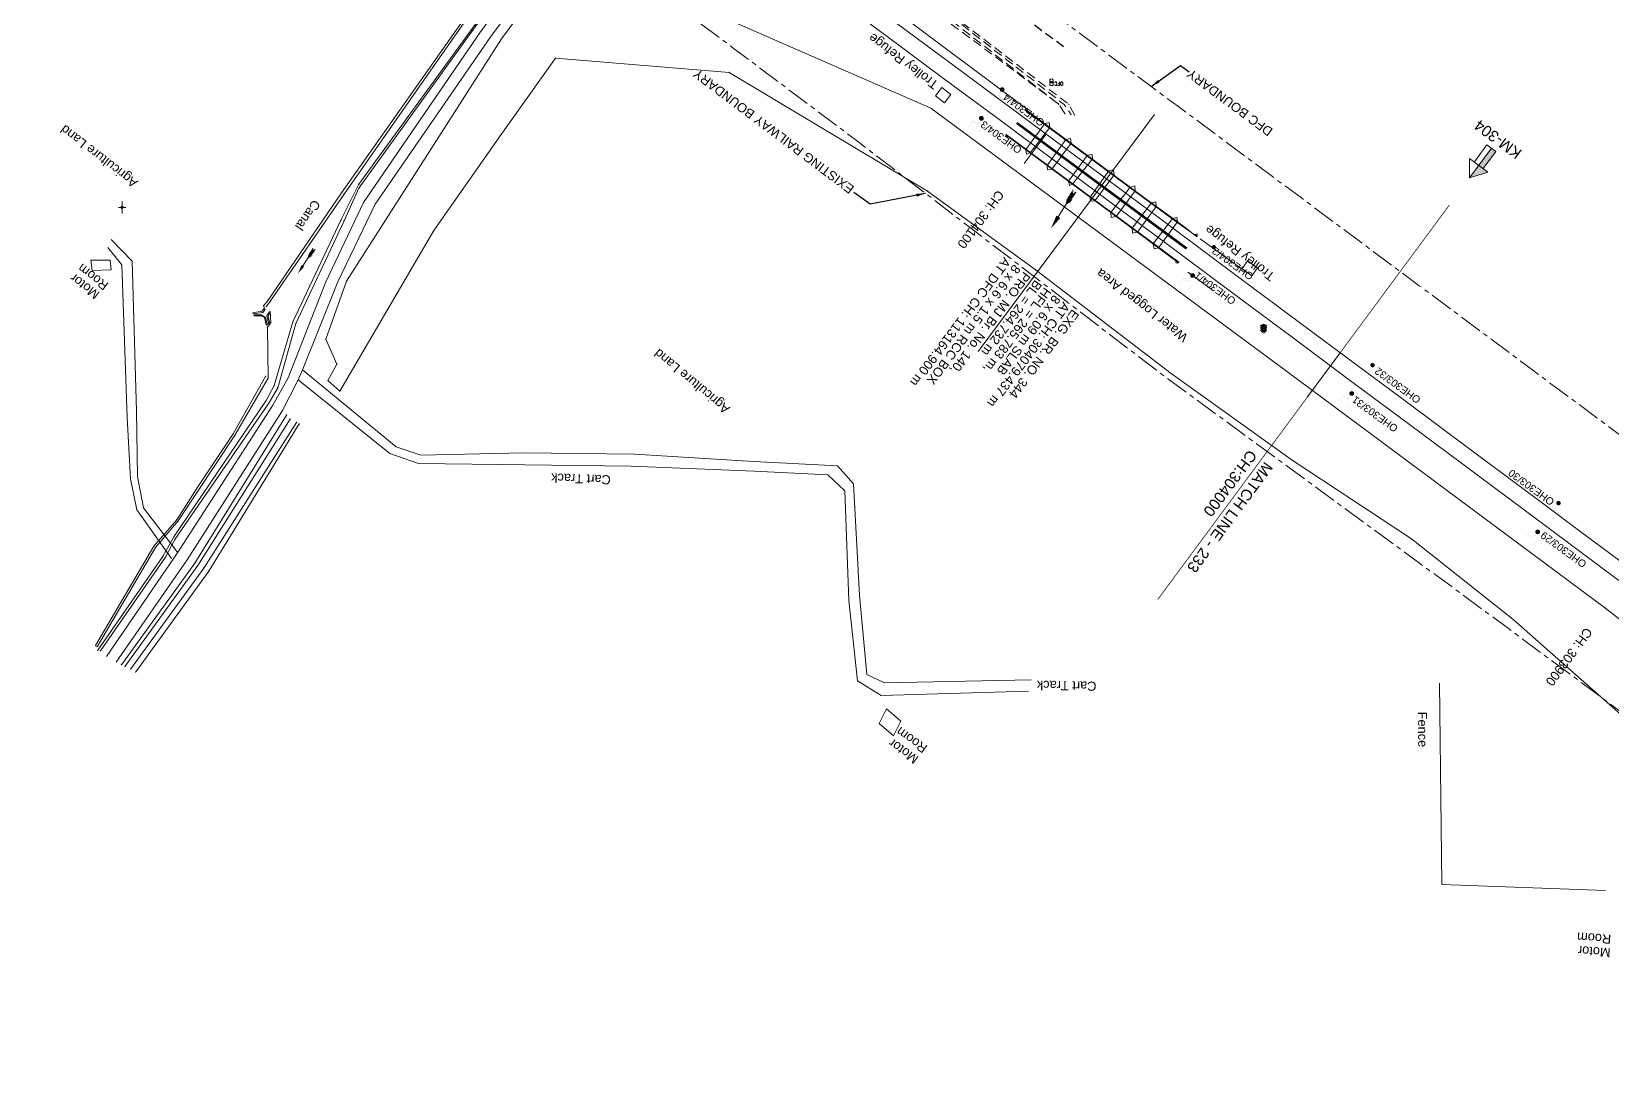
# Model space of a CAD drawing. Header units: metres. Extents: x 628572 to 650094, y 3375792 to 3391117.
# Drawn here: x 641232.8 to 641663.9, y 3381993.5 to 3382274.8 of the extents above; entities that cross this region are included whole.
import ezdxf
from ezdxf.enums import TextEntityAlignment as Align

# ---------------------------------------------------------------- set-up
doc = ezdxf.new("R2010")
doc.units = ezdxf.units.M
doc.header["$MEASUREMENT"] = 0
for name, pattern in [('CENTER', [2, 1.25, -0.25, 0.25, -0.25]), ('DASHED', [0.75, 0.5, -0.25]), ('PHANTOM2', [1.25, 0.625, -0.125, 0.125, -0.125, 0.125, -0.125])]:
    doc.linetypes.add(name, pattern=pattern)
for name, color, linetype, lineweight in [('Bore', 8, 'Continuous', 0), ('BRIDGE DETAILS PLAN', 7, 'Continuous', 0), ('Bridge Parapet', 7, 'Continuous', 0), ('CANAL_BOTTOM', 5, 'Continuous', 0), ('CANAL_TOP', 5, 'Continuous', 0), ('Cart Track', 34, 'Continuous', 0), ('Commercial Building Pucca', 251, 'Continuous', 0), ('Commercial Building Semipucca', 251, 'Continuous', 0), ('DFCC BOUNDARY', 6, 'CENTER', 0), ('Existing Chainage', 7, 'Continuous', 0), ('Existing IR Track', 143, 'Continuous', 0), ('Existing Railway Boundary', 7, 'CENTER', 0), ('Fence', 251, 'FENCELINE1', 0), ('Grill', 251, 'Continuous', 0), ('KM STONE', 7, 'Continuous', 0), ('MATCH LINE', 7, 'Continuous', 0), ('Ofc Pillar', 7, 'Continuous', 0), ('OHE MAST', 8, 'Continuous', 0), ('Piers_Abutment', 7, 'Continuous', 0), ('River Text', 5, 'Continuous', 0), ('Side Details', 251, 'Continuous', 0), ('Sign Board', 251, 'Continuous', 0), ('Subroad Edge', 34, 'Continuous', 0), ('Text', 251, 'Continuous', 0), ('Trolley Stand', 251, 'Continuous', 0), ('Water Logged Area', 5, 'Continuous', 0), ('Wing Wall', 7, 'Continuous', 0)]:
    doc.layers.add(name, color=color, linetype=linetype, lineweight=lineweight)
doc.layers.add('PROPOSED ROAD', color=10, linetype='DASHED')
doc.styles.add('notes', font='romans.shx', dxfattribs={"height": 2})
doc.styles.get("Standard").update_dxf_attribs({"font": 'arial.ttf'})
doc.styles.add('Style-Arial', font='arial.ttf')
doc.styles.add('Text', font='arial.ttf', dxfattribs={"height": 2})
doc.linetypes.add('FENCELINE1', pattern='A,6.35,-2.54,[133,ltypeshp.shx,S=2.54,R=0,X=-2.54,Y=0],-2.54,25.4', length=36.83)
doc.dimstyles.new('ISO-25', dxfattribs={"dimtxt": 2.5, "dimasz": 2.5, "dimexe": 1.25, "dimexo": 0.625, "dimtad": 1, "dimtxsty": 'Standard', "dimcen": 2.5, "dimadec": 0, "dimazin": 0, "dimtfac": 1, "dimtmove": 0, "dimatfit": 3, "dimfxl": 1, "dimarcsym": 0})

# ---------------------------------------------------------------- blocks, each defined once
blk = doc.blocks.new('River A')
at = {"layer": 'River Text'}
for p, q in [((0, 0), (-3.6, 7.5, -1499.5)), ((0.1, 6), (-3.5, 13.6, -1499.5)), ((0.1, 3.3), (-3.5, 10.8, -1499.5)), ((0.2, 9.9), (-3.4, 17.4, -1499.5)), ((0.3, 12.9), (-3.3, 20.5, -1499.5)), ((0.4, 16.4), (-3.2, 24, -1499.5)), ((0.5, 20.3), (-3.1, 27.8, -1499.5)), ((0.5, 22.3), (0, 0)), ((0, 0), (4, 7.4, -1499.5)), ((0.1, 6), (4.1, 13.4, -1499.5)), ((0.1, 3.3), (4.1, 10.7, -1499.5)), ((0.2, 9.9), (4.2, 17.2, -1499.5)), ((0.3, 12.9), (4.3, 20.3, -1499.5)), ((0.4, 16.4), (4.4, 23.8, -1499.5)), ((0.5, 20.3), (4.5, 27.7, -1499.5))]:
    blk.add_line(p, q, dxfattribs=at)
at = {"layer": 'River Text', "flags": 128}
blk.add_lwpolyline([(-0.7, -27.7), (0.5, 22.3)], dxfattribs=at)
at = {"layer": 'River Text', "extrusion": (0, 0, -1)}
blk.add_solid([(-3.5, -27.8), (1.3, -52.7), (4.8, -27.6)], dxfattribs=at)
blk = doc.blocks.new('BORE')
at = {"ltscale": 0.5}
for q in [(-0.99, 0), (0, 1.64), (0.99, 0), (0, -1.64)]:
    blk.add_line((0, 0), q, dxfattribs=at)
blk.add_circle((0, 0), 0.328, dxfattribs=at)
blk = doc.blocks.new('OFC')
at = {"ltscale": 5}
for p, q in [((-0.46, 0), (-0.46, 1.23)), ((-0.46, 0), (0.46, 0)), ((0.46, 0), (0.46, 1.23))]:
    blk.add_line(p, q, dxfattribs=at)
at = {"extrusion": (-1, -8.21066e-11, 0), "elevation": 0.34, "flags": 128}
blk.add_lwpolyline([(-1.13, 1.23), (-1.13, 0), (-0.77, 0), (-0.77, 1.23), (-1.13, 1.23)], close=True, dxfattribs=at)
at = {"extrusion": (-2.00765e-10, 1, 0), "elevation": 1.13, "flags": 128}
blk.add_lwpolyline([(-0.38, 1.23), (-0.38, 0), (0.34, 0), (0.34, 1.23), (-0.38, 1.23)], close=True, dxfattribs=at)
at = {"flags": 128}
blk.add_lwpolyline([(0.38, 1.13), (0.38, 0.77), (-0.34, 0.77), (-0.34, 1.13), (0.38, 1.13)], close=True, dxfattribs=at)
at = {"elevation": 1.23, "flags": 128}
blk.add_lwpolyline([(0.38, 0.77), (0.38, 1.13), (-0.34, 1.13), (-0.34, 0.77), (0.38, 0.77)], close=True, dxfattribs=at)
at = {"extrusion": (-8.0306e-11, -1, 0), "elevation": -0.77, "flags": 128}
blk.add_lwpolyline([(-0.34, 1.23), (-0.34, 0), (0.38, 0), (0.38, 1.23), (-0.34, 1.23)], close=True, dxfattribs=at)
at = {"extrusion": (1, -3.28427e-10, 0), "elevation": 0.38, "flags": 128}
blk.add_lwpolyline([(0.77, 1.23), (0.77, 0), (1.13, 0), (1.13, 1.23), (0.77, 1.23)], close=True, dxfattribs=at)
at = {"ltscale": 5}
blk.add_arc((0, 1.36), 0.48, 343.8979, 196.1021, dxfattribs=at)
at = {"ltscale": 5, "style": 'notes'}
blk.add_text('OFC', height=0.246, rotation=0, dxfattribs=at).set_placement((-0.33, 0.84))
at = {"style": 'notes'}
blk.add_text('OFC', height=0.937, rotation=180, dxfattribs=at).set_placement((3.18, 0.99, -359.18))
blk = doc.blocks.new('SIG')
for color, points in [(1, [(-0.22, 0.42, 0.180295), (-0.01, 0.33, -0.00255), (0.01, 0.33, -0.00255), (0.02, 0.33, 0.180295), (0.23, 0.42, -0.002654), (0.25, 0.44, 0.184495), (0.33, 0.65, 1.000001), (-0.32, 0.65, 0.184495), (-0.24, 0.44, -0.002654)]), (2, [(0.23, -0.23, -0.002654), (0.25, -0.21, 0.184495), (0.33, 0.01, 1.000001), (-0.32, 0.01, 0.184495), (-0.24, -0.21, -0.002654), (-0.22, -0.23, 0.180295), (-0.01, -0.32, -0.00255), (0.01, -0.32, -0.00255), (0.02, -0.32, 0.180295)]), (3, [(0.23, -0.88, -0.002654), (0.25, -0.86, 0.184495), (0.33, -0.64, 1.000001), (-0.32, -0.64, 0.184495), (-0.24, -0.86, -0.002654), (-0.22, -0.88, 0.395599)])]:
    blk.add_hatch(color=color).paths.add_polyline_path(points)
for p, q in [((-0.31, 0.98), (-0.32, -0.9)), ((0.33, -0.9), (0.32, 0.98))]:
    blk.add_line(p, q)
at = {"flags": 128}
for points in [[(-0.31, 0.98), (-0.81, 0.98, 0.198758), (-0.42, 0.41, 0.003814), (-0.31, 0.39)], [(-0.31, 0.33), (-0.81, 0.33, 0.198758), (-0.42, -0.23, 0.003727), (-0.32, -0.26)], [(0.32, 0.98), (0.82, 0.98, -0.198758), (0.44, 0.41, -0.003814), (0.32, 0.39)], [(0.32, 0.33), (0.82, 0.33, -0.198758), (0.44, -0.23, -0.003727), (0.33, -0.26)], [(-0.32, -0.32), (-0.81, -0.32, 0.198758), (-0.42, -0.88, 0.003639), (-0.32, -0.9)], [(0.33, -0.32), (0.82, -0.32, -0.198758), (0.44, -0.88, -0.003639), (0.33, -0.9)]]:
    blk.add_lwpolyline(points, format="xyb", dxfattribs=at)
for centre, radius, start, end in [((0.01, 0.91), 0.324, 12.4049, 167.5951), ((0.01, 0.81), 0.357, 27.7578, 152.2422), ((0.01, -0.9), 0.324, 181.4572, 358.5428)]:
    blk.add_arc(centre, radius, start, end)
blk = doc.blocks.new('OHE MAST')
h = blk.add_hatch(color=256)
edge = h.paths.add_edge_path()
edge.add_arc((0, 0), 0.514, 0, 360)
at = {"const_width": 0.01, "flags": 128}
for points in [[(1.5, 3.5), (1.5, 2), (-1.5, 2), (-1.5, 3.5)], [(0, 2), (0, 0)]]:
    blk.add_lwpolyline(points, dxfattribs=at)
blk.add_circle((0, 0), 0.514)
blk = doc.blocks.new('KM POST PLAN')
h = blk.add_hatch(color=256)
h.paths.add_polyline_path([(-6.25, -8.47), (0, 0), (0, -8.47), (-3, -8.47)], flags=16)
h.paths.add_polyline_path([(-3, -20), (-3, -8.47), (0, -8.47), (0, -20)], flags=16)
at = {"flags": 128}
for points in [[(0, 0), (-6.25, -8.47), (6.25, -8.47)], [(0, 0), (0, -20)], [(0, 0), (6.25, -8.47)], [(3, -8.47), (3, -20), (-3, -20), (-3, -8.47)]]:
    blk.add_lwpolyline(points, dxfattribs=at)

msp = doc.modelspace()

# ---------------------------------------------------------------- linework, layer by layer
at = {"layer": 'BRIDGE DETAILS PLAN', "flags": 128}
msp.add_lwpolyline([(641491.1469, 3382187.4446), (641539.2394, 3382252.1254)], dxfattribs=at)
at = {"layer": 'Bridge Parapet', "linetype": 'Continuous', "flags": 128}
for points in [[(641549.4693, 3382219.8823), (641550.8449, 3382218.8488), (641550.8026, 3382218.7956), (641549.427, 3382219.8291), (641547.8956, 3382220.9515), (641544.6785, 3382223.237), (641536.1947, 3382229.4562), (641503.8565, 3382253.4551), (641503.9959, 3382253.5631), (641536.2213, 3382229.5936), (641544.7832, 3382223.3621), (641547.9403, 3382221.023), (641549.4757, 3382219.8975)], [(641498.7833, 3382246.6411), (641498.7054, 3382246.597), (641510.0058, 3382238.2195), (641527.3517, 3382225.4207), (641545.8081, 3382211.6594), (641545.8802, 3382211.8177), (641527.4209, 3382225.535), (641510.0682, 3382238.3314), (641498.7833, 3382246.6411)]]:
    msp.add_lwpolyline(points, dxfattribs=at)
for points in [[(641503.9699, 3382253.5751), (641504.6174, 3382253.1071), (641504.5384, 3382253.9114), (641503.9699, 3382253.5751)], [(641547.8327, 3382215.5796), (641547.7775, 3382215.4573), (641537.3111, 3382223.1988), (641501.5897, 3382249.6785), (641501.6274, 3382249.729), (641537.3982, 3382223.2536), (641547.8327, 3382215.5796)], [(641501.7884, 3382249.9943), (641501.7385, 3382249.9293), (641547.9977, 3382215.6884), (641548.0636, 3382215.7615), (641501.7884, 3382249.9943)], [(641498.6956, 3382246.5488), (641498.8381, 3382245.9548), (641499.4188, 3382246.0436), (641498.6956, 3382246.5488)], [(641550.2461, 3382219.3852), (641550.8936, 3382218.9173), (641550.9234, 3382219.5974), (641550.2461, 3382219.3852)], [(641544.9497, 3382212.3089), (641545.1294, 3382211.5914), (641545.8019, 3382211.6628), (641544.9497, 3382212.3089)]]:
    msp.add_lwpolyline(points, close=True, dxfattribs=at)
at = {"layer": 'CANAL_BOTTOM', "color": 88, "linetype": 'DASHED', "ltscale": 5, "flags": 128}
for points in [[(641514.8021, 3382252.3871), (641513.0832, 3382254.9517), (641464.7014, 3382292.7418), (641414.8023, 3382329.5492), (641409.563, 3382336.0341), (641414.628, 3382342.2226), (641418.6216, 3382347.102)], [(641424.0168, 3382343.1141), (641420.3681, 3382336.1672), (641423.2573, 3382330.1823), (641465.0202, 3382293.5321), (641514.6438, 3382254.8385), (641516.4886, 3382252.0799)]]:
    msp.add_lwpolyline(points, dxfattribs=at)
at = {"layer": 'CANAL_BOTTOM', "linetype": 'Continuous', "flags": 128}
for points in [[(641386.6611, 3382327.9892), (641371.2536, 3382307.3844), (641354.0852, 3382281.8247), (641318.127, 3382230.4317), (641298.0584, 3382201.3017), (641296.8601, 3382199.6773)], [(641299.0345, 3382178.1834), (641304.163, 3382195.5354), (641317.3218, 3382223.5326), (641322.1475, 3382233.0994), (641357.0975, 3382281.0218), (641374.2829, 3382305.8212), (641387.4865, 3382327.2549)], [(641250.7165, 3382106.9393), (641266.6669, 3382134.0289), (641272.8812, 3382141.2655), (641288.2157, 3382164.4391), (641297.377, 3382180.2191), (641297.2066, 3382194.1416), (641298.1132, 3382195.3325), (641297.9122, 3382198.4513)], [(641250.8909, 3382105.9838), (641268.6524, 3382131.5571), (641271.6756, 3382136.9115), (641296.8168, 3382174.0718), (641299.0345, 3382178.1834)], [(641303.37, 3382169.0438), (641278.2274, 3382129.1083), (641258.3383, 3382101.5942)], [(641259.9111, 3382100.8627), (641279.8002, 3382128.3768), (641305.1504, 3382168.1359)]]:
    msp.add_lwpolyline(points, dxfattribs=at)
at = {"layer": 'CANAL_BOTTOM'}
for p in [(641513.083, 3382254.952), (641514.644, 3382254.839), (641514.802, 3382252.387), (641516.489, 3382252.08), (641318.127, 3382230.432), (641322.148, 3382233.099), (641317.322, 3382223.533), (641296.86, 3382199.677), (641298.058, 3382201.302), (641297.912, 3382198.451), (641298.113, 3382195.333), (641304.163, 3382195.535), (641297.207, 3382194.142), (641297.377, 3382180.219), (641299.035, 3382178.183), (641296.817, 3382174.072), (641303.37, 3382169.044), (641305.15, 3382168.136), (641288.216, 3382164.439), (641272.881, 3382141.266), (641271.676, 3382136.911), (641266.667, 3382134.029), (641268.652, 3382131.557), (641278.227, 3382129.108), (641279.8, 3382128.377), (641250.716, 3382106.939), (641250.891, 3382105.984), (641258.338, 3382101.594), (641259.911, 3382100.863)]:
    msp.add_point(p, dxfattribs=at)
at = {"layer": 'CANAL_TOP', "color": 88, "linetype": 'DASHED', "ltscale": 5, "flags": 128}
for points in [[(641417.1353, 3382348.0475), (641413.7306, 3382344.153), (641407.3328, 3382335.5356), (641414.4044, 3382327.7782), (641463.9609, 3382291.6277), (641512.9758, 3382255.0719)], [(641517.465, 3382252.0502), (641515.9077, 3382254.881), (641465.2221, 3382293.706), (641423.7282, 3382330.8388), (641422.6195, 3382334.8809), (641425.7485, 3382341.7642)]]:
    msp.add_lwpolyline(points, dxfattribs=at)
at = {"layer": 'CANAL_TOP', "linetype": 'Continuous', "flags": 128}
for points in [[(641385.3027, 3382328.7702), (641370.3121, 3382307.5728), (641353.7162, 3382282.2828), (641317.4327, 3382230.7336), (641297.3834, 3382201.5293), (641296.1713, 3382200.0499), (641296.2586, 3382199.2083)], [(641389.0321, 3382325.8309), (641375.3884, 3382304.9472), (641357.3942, 3382280.9461), (641322.1712, 3382232.0007), (641318.1111, 3382223.1323), (641304.9522, 3382195.1351)], [(641251.6224, 3382105.8201), (641269.3839, 3382131.3934), (641271.9695, 3382136.1525), (641297.5871, 3382173.3873), (641299.9872, 3382177.611), (641304.9522, 3382195.1351)], [(641250.2867, 3382107.2594), (641266.2371, 3382134.349), (641272.4514, 3382141.5856), (641278.066, 3382150.3011), (641287.871, 3382165.03), (641296.6844, 3382180.6993)], [(641302.4088, 3382170.1207), (641277.422, 3382129.7591), (641257.3412, 3382102.0388)], [(641305.8992, 3382167.7233), (641281.1631, 3382127.555), (641261.274, 3382100.041)]]:
    msp.add_lwpolyline(points, dxfattribs=at)
at = {"layer": 'CANAL_TOP'}
for p in [(641512.976, 3382255.072), (641515.908, 3382254.881), (641517.465, 3382252.05), (641317.433, 3382230.734), (641322.171, 3382232.001), (641318.111, 3382223.132), (641296.171, 3382200.05), (641297.383, 3382201.529), (641304.952, 3382195.135), (641296.684, 3382180.699), (641299.987, 3382177.611), (641297.587, 3382173.387), (641302.409, 3382170.121), (641287.871, 3382165.03), (641305.899, 3382167.723), (641278.066, 3382150.301), (641272.451, 3382141.586), (641271.97, 3382136.152), (641266.237, 3382134.349), (641269.384, 3382131.393), (641277.422, 3382129.759), (641281.163, 3382127.555), (641250.287, 3382107.259), (641251.622, 3382105.82), (641257.341, 3382102.039), (641261.274, 3382100.041)]:
    msp.add_point(p, dxfattribs=at)
at = {"layer": 'Cart Track', "linetype": 'Continuous', "flags": 128}
for points in [[(641272.6087, 3382132.8451), (641263.407, 3382144.856), (641261.7128, 3382153.3492), (641261.5016, 3382171.2394), (641260.3037, 3382212.1135), (641254.5623, 3382218.0638)], [(641253.6284, 3382215.8896), (641257.4743, 3382211.0857), (641258.9292, 3382169.4851), (641259.8575, 3382152.7428), (641261.5518, 3382144.2496), (641271.0599, 3382130.9693)], [(641505.5852, 3382097.8736), (641465.6174, 3382097.0915), (641460.7762, 3382099.4003), (641458.7133, 3382120.9681), (641457.1059, 3382151.3717), (641452.7582, 3382156.2974), (641429.9099, 3382157.5075), (641397.3942, 3382159.4615), (641367.0623, 3382159.7966), (641339.0593, 3382159.1744), (641332.287, 3382161.4715), (641306.7588, 3382182.4624)], [(641305.5623, 3382179.7717), (641330.6332, 3382159.677), (641338.4504, 3382156.9658), (641396.4831, 3382156.2392), (641430.0481, 3382154.8188), (641450.1374, 3382153.874), (641454.7167, 3382149.4567), (641455.8701, 3382119.5011), (641458.1638, 3382097.631), (641464.6787, 3382093.5903), (641504.8615, 3382094.8119)]]:
    msp.add_lwpolyline(points, dxfattribs=at)
at = {"layer": 'Commercial Building Pucca', "linetype": 'Continuous', "flags": 128}
msp.add_lwpolyline([(641470.0431, 3382086.6249), (641468.0094, 3382082.6341), (641464.0767, 3382086.0162), (641466.1104, 3382090.007), (641470.0431, 3382086.6249)], close=True, dxfattribs=at)
at = {"layer": 'Commercial Building Semipucca', "linetype": 'Continuous', "flags": 128}
msp.add_lwpolyline([(641254.2532, 3382212.3841), (641254.5735, 3382209.7254), (641249.3608, 3382209.6105), (641249.0281, 3382212.3718), (641254.2532, 3382212.3841)], close=True, dxfattribs=at)
at = {"layer": 'DFCC BOUNDARY', "ltscale": 5, "flags": 128}
msp.add_lwpolyline([(643812.3093, 3380572.2631), (643808.6724, 3380574.9777), (643793.2095, 3380586.5191), (643778.2448, 3380597.6421), (643763.3482, 3380608.7144), (643749.7736, 3380618.8204), (643735.9982, 3380629.076), (643723.1947, 3380638.6), (643709.7998, 3380648.5621), (643690.0477, 3380662.9402), (643670.4357, 3380677.2164), (643654.8999, 3380688.7702), (643639.33, 3380700.3503), (643623.6793, 3380711.9753), (643608.0162, 3380723.6096), (643592.0244, 3380735.5214), (643576.0362, 3380747.4305), (643559.2149, 3380759.9262), (643542.8146, 3380772.109), (643525.4077, 3380785.0526), (643508.5729, 3380797.5713), (643491.5674, 3380810.185), (643474.9054, 3380822.5435), (643458.6431, 3380834.5901), (643442.5469, 3380846.5134), (643427.1858, 3380857.9465), (643411.8459, 3380869.3639), (643394.9279, 3380881.9183), (643378.0712, 3380894.4272), (643361.5733, 3380906.6656), (643345.0316, 3380918.9365), (643327.8173, 3380931.7135), (643310.7678, 3380944.3682), (643276.4247, 3380969.8455), (643259.3635, 3380982.507), (643242.1351, 3380995.2928), (643222.7062, 3381009.6831), (643203.0589, 3381024.2351), (643183.8178, 3381038.4897), (643164.43, 3381052.853), (643145.2327, 3381067.0902), (643126.2605, 3381081.1605), (643109.9442, 3381093.1269), (643094.185, 3381104.6835), (643070.7732, 3381121.9216), (643047.567, 3381139.0085), (643025.8074, 3381155.1407), (643004.0325, 3381171.2845), (642988.5407, 3381182.7648), (642971.6994, 3381195.2495), (642949.8305, 3381211.504), (642926.6521, 3381228.7318), (642912.2142, 3381239.4542), (642897.7112, 3381250.225), (642880.681, 3381262.8766), (642863.5492, 3381275.6037), (642848.8569, 3381286.5082), (642830.5771, 3381300.0787), (642815.3655, 3381311.3602), (642796.6216, 3381325.2614), (642779.3631, 3381338.0981), (642762.2123, 3381350.8547), (642746.7818, 3381362.2976), (642731.1837, 3381373.8649), (642713.7244, 3381386.8427), (642695.8795, 3381400.107), (642676.186, 3381414.7288), (642656.3739, 3381429.4386), (642638.7427, 3381442.5386), (642620.5543, 3381456.0528), (642604.8402, 3381467.7078), (642587.9896, 3381480.2058), (642565.2925, 3381497.0883), (642541.6892, 3381514.6448), (642525.704, 3381526.5194), (642509.7629, 3381538.3612), (642491.0733, 3381552.2518), (642472.4595, 3381566.086), (642458.4237, 3381576.5074), (642444.2456, 3381587.0343), (642429.7967, 3381597.7603), (642415.357, 3381608.4793), (642397.6705, 3381621.593), (642380.0084, 3381634.6886), (642363.7544, 3381646.7691), (642347.2259, 3381659.0537), (642330.8575, 3381671.2261), (642314.3519, 3381683.5006), (642297.8931, 3381695.7457), (642281.8453, 3381707.6851), (642264.9228, 3381720.2432), (642248.3602, 3381732.5341), (642230.5414, 3381745.7954), (642212.7106, 3381759.0381), (642195.2367, 3381772.0213), (642177.7043, 3381785.0479), (642157.1992, 3381800.2569), (642136.6249, 3381815.5171), (642118.9645, 3381828.6404), (642101.3287, 3381841.7453), (642081.6266, 3381856.3336), (642061.8408, 3381870.9838), (642042.7256, 3381885.154), (642023.486, 3381899.4164), (642005.9697, 3381912.4264), (641988.4231, 3381925.4588), (641970.4215, 3381938.796), (641952.2749, 3381952.2408), (641931.9264, 3381967.3701), (641911.6528, 3381982.4438), (641898.9656, 3381991.8514), (641886.5608, 3382001.0055), (641876.0335, 3382008.8624), (641864.0463, 3382017.7726), (641852.3291, 3382026.4822), (641837.115, 3382037.7582), (641821.9667, 3382048.9854), (641806.6184, 3382060.3889), (641791.2687, 3382071.7933), (641778.1757, 3382081.5216), (641765.0647, 3382091.263), (641751.1214, 3382101.6324), (641737.1136, 3382112.0497), (641726.4516, 3382119.9432), (641715.7754, 3382127.8472), (641700.446, 3382139.2493), (641685.0398, 3382150.7085), (641672.5358, 3382160.0238), (641659.9859, 3382169.3732), (641642.1375, 3382182.6543), (641624.3659, 3382195.8782), (641611.4997, 3382205.4411), (641598.7051, 3382214.9508), (641579.3318, 3382229.3615), (641559.9393, 3382243.7865), (641545.7561, 3382254.3093), (641531.6069, 3382264.7929), (641516.2129, 3382276.2423), (641500.7739, 3382287.7114), (641484.9887, 3382299.3992), (641469.298, 3382311.017), (641453.4587, 3382322.7603), (641437.5808, 3382334.5322), (641423.9882, 3382344.5278), (641410.4861, 3382354.4572), (641398.1591, 3382363.7061), (641385.5887, 3382373.1374), (641369.5481, 3382385.0615), (641353.581, 3382396.931), (641340.174, 3382406.8961), (641326.8342, 3382416.8112), (641313.9782, 3382426.3292), (641301.2155, 3382435.7781), (641284.3444, 3382448.3055), (641267.4776, 3382460.8298), (641251.7036, 3382472.5569), (641235.976, 3382484.2496), (641219.0383, 3382496.817), (641202.2584, 3382509.2673), (641189.76, 3382518.5659), (641177.2671, 3382527.8539), (641163.4298, 3382538.1046), (641149.6816, 3382548.2893), (641137.5323, 3382557.3376), (641125.4142, 3382566.3629), (641111.3917, 3382576.7766), (641097.4434, 3382587.1352), (641086.4887, 3382595.2709), (641075.334, 3382603.5555), (641061.7644, 3382613.6593), (641047.9094, 3382623.9756), (641033.6643, 3382634.5297), (641019.4811, 3382645.038), (641006.7027, 3382654.5421), (640993.8916, 3382664.0705), (640978.9563, 3382675.1623), (640963.9965, 3382686.2723), (640946.2836, 3382699.3937), (640928.6538, 3382712.4537), (640913.4131, 3382723.7566), (640898.2075, 3382735.0336), (640883.6572, 3382745.852), (640855.1845, 3382767.015), (640841.3158, 3382777.3197), (640825.904, 3382788.7498), (640810.5106, 3382800.1663), (640797.3056, 3382809.9954), (640784.0814, 3382819.8389), (640767.3829, 3382832.244), (640750.7597, 3382844.5932), (640734.5712, 3382856.624), (640718.4561, 3382868.6002), (640700.8318, 3382881.7023), (640683.2571, 3382894.7676), (640668.0149, 3382906.0851), (640653.0827, 3382917.1726), (640637.096, 3382929.0729), (640621.3126, 3382940.8219), (640606.7688, 3382951.6133), (640592.2397, 3382962.3937), (640576.5383, 3382974.0634), (640560.8512, 3382985.7224), (640545.651, 3382997.022), (640530.4116, 3383008.3505), (640516.6491, 3383018.562), (640502.8751, 3383028.782), (640490.7881, 3383037.7114), (640478.8397, 3383046.5383), (640463.3449, 3383058.0659), (640447.6782, 3383069.721), (640428.9748, 3383083.5735), (640410.2094, 3383097.4719), (640387.4808, 3383114.4141), (640364.785, 3383131.332), (640350.7429, 3383141.7456), (640336.708, 3383152.1537), (640321.9965, 3383163.0459), (640307.2262, 3383173.9816), (640293.057, 3383184.4985), (640278.9681, 3383194.9558), (640263.9534, 3383206.1214), (640248.9885, 3383217.2501), (640234.9895, 3383227.6511), (640220.8998, 3383238.1196), (640203.1822, 3383251.2592), (640185.3658, 3383264.472), (640169.5446, 3383276.2399), (640153.6227, 3383288.0852), (640140.9567, 3383297.4857), (640127.9156, 3383307.1648), (640111.7201, 3383319.2), (640095.1302, 3383331.5282), (640080.0724, 3383342.6864), (640064.9887, 3383353.8638), (640050.3238, 3383364.7642), (640035.5809, 3383375.7224), (640023.8916, 3383384.3981), (640012.2409, 3383393.045), (639998.431, 3383403.2737), (639984.6827, 3383413.4567), (639970.0377, 3383424.3322), (639950.049, 3383439.1796), (639942.8737, 3383444.5141), (639926.5747, 3383456.6308), (639913.4666, 3383466.3801), (639896.5934, 3383478.9297), (639881.5054, 3383490.1549), (639866.4939, 3383501.3233), (639852.4765, 3383511.7446), (639838.5065, 3383522.1306), (639823.7382, 3383533.0543), (639809.0966, 3383543.8841), (639795.0765, 3383554.2956), (639781.0402, 3383564.7193), (639768.5196, 3383574.0242), (639755.953, 3383583.3633), (639741.5243, 3383594.0903), (639727.0981, 3383604.8155), (639713.2608, 3383615.1067), (639699.4745, 3383625.36), (639684.1093, 3383636.7884), (639668.7758, 3383648.193), (639654.5483, 3383658.7838), (639640.2683, 3383669.4137), (639622.7576, 3383682.4104), (639605.3264, 3383695.3482), (639590.884, 3383706.0812), (639576.4835, 3383716.7831), (639562.3867, 3383727.2481), (639548.2532, 3383737.7403), (639534.822, 3383747.7129), (639521.3566, 3383757.711), (639505.358, 3383769.5842), (639489.3927, 3383781.4328), (639473.4311, 3383793.2886), (639457.4738, 3383805.1412), (639442.7456, 3383816.0648), (639428.0129, 3383826.9918), (639404.2096, 3383844.6857), (639380.3313, 3383862.4353), (639363.908, 3383874.6137), (639346.9106, 3383887.212), (639330.3344, 3383899.5156)], dxfattribs=at)
at = {"layer": 'Existing Chainage', "color": 7, "linetype": 'Continuous', "lineweight": 13, "flags": 128}
for points in [[(641503.6951, 3382238.7756), (641509.6624, 3382246.8)], [(641580.9765, 3382175.1133), (641589.925, 3382187.1518)]]:
    msp.add_lwpolyline(points, dxfattribs=at)
at = {"layer": 'Existing IR Track', "flags": 128}
for points in [[(641665.9417, 3382125.0324), (641653.4183, 3382134.3621), (641640.8685, 3382143.7115), (641623.0345, 3382156.9819), (641605.2629, 3382170.2057), (641592.4107, 3382179.7582), (641579.6161, 3382189.2679), (641560.2331, 3382203.6859), (641540.8565, 3382218.099), (641526.6892, 3382228.61), (641512.533, 3382239.0988), (641497.1157, 3382250.5656), (641481.7117, 3382262.0086), (641465.9466, 3382273.6815), (641450.2559, 3382285.2993)], [(641668.6728, 3382128.5798), (641656.0866, 3382137.9506), (641643.6528, 3382147.2079), (641625.6933, 3382160.561), (641608.0047, 3382173.7127), (641595.0643, 3382183.3316), (641581.9744, 3382193.0617), (641562.883, 3382207.2536), (641543.3936, 3382221.7413), (641529.3397, 3382232.1801), (641514.5897, 3382243.1359), (641499.7783, 3382254.1504), (641484.6224, 3382265.4211), (641468.6228, 3382277.288)]]:
    msp.add_lwpolyline(points, dxfattribs=at)
at = {"layer": 'Existing Railway Boundary', "ltscale": 5, "flags": 128}
msp.add_lwpolyline([(631983.38, 3389039.032), (631997.7807, 3389029.4226), (631998.0481, 3389028.4172), (632017.689, 3389013.381), (632054.7643, 3388986.9088), (632106.6339, 3388955.856), (632154.9467, 3388925.0992), (632230.8669, 3388875.9972), (632261.2753, 3388857.0709), (632290.5359, 3388840.2738), (632385.6616, 3388776.6365), (632400.5735, 3388766.5357), (632397.5375, 3388762.1235), (632395.5364, 3388759.1088), (632389.2973, 3388750.367), (632386.7075, 3388746.9674), (632380.0799, 3388739.4039), (632361.8258, 3388715.063), (632365.1364, 3388712.5802), (632373.8273, 3388706.8724), (632388.4278, 3388697.2834), (632403.5607, 3388687.3436), (632418.7904, 3388677.3402), (632434.5002, 3388667.0345), (632450.2517, 3388656.7014), (632466.7864, 3388645.8571), (632483.3195, 3388635.0137), (632501.7611, 3388622.9148), (632520.2525, 3388610.7831), (632536.8197, 3388599.9238), (632553.3588, 3388589.0829), (632565.8495, 3388580.885), (632578.4671, 3388572.604), (632596.9196, 3388560.5289), (632615.4939, 3388548.3741), (632635.6038, 3388535.295), (632652.8405, 3388523.9973), (632669.9946, 3388512.743), (632686.4084, 3388501.9869), (632696.8068, 3388495.1588), (632732.8678, 3388550.0585), (632815.552, 3388494.313), (632865.8266, 3388462.6693), (632954.7858, 3388408.1832), (633025.1519, 3388369.9037), (633056.7277, 3388353.8904), (633065.1399, 3388349.0145), (633088.5914, 3388328.9973), (633152.5885, 3388273.22), (633202.5468, 3388242.3953), (633264.4413, 3388204.6969), (633318.529, 3388171.7998), (633353.1394, 3388148.7029), (633406.9301, 3388112.3266), (633420.502, 3388103.4378), (633436.8123, 3388092.7008), (633466.2362, 3388073.356), (633479.8402, 3388064.4269), (633497.3225, 3388052.9837), (633514.7073, 3388041.6043), (633531.7969, 3388030.3277), (633546.129, 3388020.9518), (633562.4852, 3388010.2117), (633576.5949, 3388000.9466), (633594.4174, 3387989.2137), (633606.8568, 3387981.0241), (633607.7091, 3387982.3188), (633610.8424, 3387980.256), (633626.8506, 3387969.7582), (633642.9494, 3387959.201), (633660.1619, 3387947.8844), (633677.4438, 3387936.5221), (633693.0899, 3387926.2037), (633708.7685, 3387915.8637), (633726.0343, 3387904.4973), (633743.3468, 3387893.1002), (633758.2779, 3387883.3197), (633773.1647, 3387873.5681), (633789.2894, 3387862.9617), (633805.4356, 3387852.3412), (633820.4764, 3387842.4668), (633835.4704, 3387832.6232), (633852.0416, 3387821.7432), (633886.4734, 3387799.1411), (633904.4207, 3387787.3621), (633919.3393, 3387777.5707), (633934.3023, 3387767.7502), (633949.6629, 3387757.6969), (633964.9235, 3387747.7091), (633980.0551, 3387737.7098), (633995.2041, 3387727.6988), (634012.3387, 3387716.4289), (634029.3333, 3387705.2512), (634045.5362, 3387694.5849), (634061.6293, 3387683.9862), (634078.9907, 3387672.5929), (634096.3149, 3387661.224), (634113.1506, 3387650.1721), (634130.0059, 3387639.1072), (634145.8823, 3387628.6414), (634161.8963, 3387618.085), (634177.8703, 3387607.6107), (634193.7633, 3387597.1895), (634209.9993, 3387586.506), (634226.097, 3387575.9134), (634243.1652, 3387564.6955), (634260.1615, 3387553.5249), (634275.6177, 3387543.3646), (634291.1318, 3387533.1662), (634296.8083, 3387529.4449), (634291.9143, 3387522.0113), (634301.9583, 3387515.4268), (634317.7028, 3387505.1053), (634344.1271, 3387487.7818), (634370.6963, 3387470.3636), (634386.1901, 3387460.3813), (634401.9429, 3387450.229), (634426.4972, 3387434.0857), (634451.3792, 3387417.727), (634475.9114, 3387401.5928), (634500.3759, 3387385.5031), (634523.6732, 3387370.1555), (634547.0997, 3387354.7227), (634564.8006, 3387343.068), (634582.571, 3387331.3674), (634601.3879, 3387318.9723), (634620.2858, 3387306.5238), (634639.3106, 3387294.0156), (634658.1243, 3387281.6461), (634679.4814, 3387267.2836), (634702.026, 3387254.0413), (634712.9167, 3387246.4104), (634726.0042, 3387238.4627), (634737.8854, 3387230.0656), (634750.9438, 3387221.7267), (634764.9008, 3387212.4131), (634775.612, 3387204.6159), (634789.3703, 3387195.959), (634801.4607, 3387188.869), (634814.7172, 3387180.8194), (634815.4987, 3387180.2694), (634827.9598, 3387171.3498), (634840.5994, 3387164.128), (634854.2176, 3387155.5292), (634871.8787, 3387143.9515), (634877.6173, 3387139.7695), (634887.5373, 3387132.4757), (634902.4262, 3387121.5277), (634921.3448, 3387107.4791), (634940.6674, 3387093.1306), (634962.2421, 3387077.0753), (634984.1126, 3387060.8), (635000.5185, 3387048.6195), (635017.0238, 3387036.3652), (635035.7455, 3387022.426), (635054.4369, 3387008.5092), (635082.1937, 3386987.9155), (635109.8573, 3386967.3911), (635134.2436, 3386949.2611), (635158.5309, 3386931.2047), (635180.7563, 3386914.7058), (635202.7867, 3386898.3516), (635206.1213, 3386895.8016), (635211.1242, 3386892.0437), (635230.1367, 3386877.9281), (635249.207, 3386863.7701), (635270.9723, 3386847.61), (635292.819, 3386831.3895), (635313.1117, 3386816.3456), (635333.3618, 3386801.3334), (635352.372, 3386787.2182), (635371.5331, 3386772.9909), (635390.4616, 3386758.9197), (635409.8226, 3386744.527), (635427.2062, 3386731.6093), (635445.0434, 3386718.3546), (635461.6171, 3386706.0794), (635478.4695, 3386693.5976), (635493.4196, 3386682.4884), (635508.6023, 3386671.2062), (635518.0063, 3386664.2196), (635527.5618, 3386657.1206), (635543.461, 3386645.2907), (635559.7145, 3386633.1978), (635591.676, 3386610.2688), (635606.0755, 3386599.5015), (635620.6466, 3386588.6057), (635636.5434, 3386576.7606), (635652.3995, 3386564.9458), (635668.2493, 3386553.1365), (635683.9787, 3386541.4169), (635700.2614, 3386528.9886), (635716.7419, 3386516.4094), (635732.9183, 3386504.3569), (635749.0007, 3386492.3748), (635764.9276, 3386480.5277), (635780.91, 3386468.6394), (635796.8963, 3386456.7694), (635812.8908, 3386444.8934), (635829.3631, 3386432.6938), (635845.7912, 3386420.527), (635861.6814, 3386408.7334), (635877.6317, 3386396.8953), (635893.2055, 3386385.3425), (635908.8769, 3386373.7174), (635925.058, 3386361.6972), (635941.2668, 3386349.6564), (635956.6865, 3386338.1889), (635972.0823, 3386326.7391), (635987.7899, 3386315.0493), (636003.5308, 3386303.3347), (636019.0977, 3386291.765), (636034.6476, 3386280.2079), (636050.7681, 3386268.2256), (636066.8961, 3386256.2378), (636083.1084, 3386244.1987), (636099.3561, 3386232.1333), (636114.134, 3386221.1471), (636147.8198, 3386196.1265), (636166.7058, 3386182.1085), (636182.4635, 3386170.4111), (636198.2037, 3386158.7268), (636214.3364, 3386146.7471), (636230.3919, 3386134.8247), (636230.9614, 3386134.4025), (636228.154, 3386130.995), (636300.9317, 3386076.4069), (636382.1931, 3386014.4435), (636463.0816, 3385952.0584), (636544.2755, 3385889.3268), (636568.8921, 3385871.1182), (636613.4471, 3385839.7025), (636628.0709, 3385853.6506), (636650.5128, 3385835.4717), (636693.9069, 3385800.1065), (636686.7095, 3385790.4003), (636696.0629, 3385782.3378), (636710.473, 3385769.9165), (636766.0138, 3385726.4206), (636849.4668, 3385668.9836), (636931.64, 3385608.8479), (637013.8419, 3385548.1951), (637096.6082, 3385488.6336), (637121.9489, 3385470.2058), (637176.9181, 3385426.1737), (637258.1753, 3385363.4078), (637340.1494, 3385301.7514), (637422.2947, 3385241.0852), (637447.0788, 3385223.2045), (637528.2227, 3385160.8768), (637610.9552, 3385100.7612), (637694.8717, 3385041.953), (637753.3499, 3385002.2846), (637771.5944, 3384989.982), (637771.5944, 3384979.4924), (637852.0915, 3384922.0343), (637935.0162, 3384862.0714), (637993.4351, 3384821.4573), (638019.0158, 3384803.2052), (638102.4107, 3384745.0584), (638178.9785, 3384688.3398), (638237.6603, 3384636.8079), (638344.701, 3384557.2221), (638427.4112, 3384496.8586), (638508.4228, 3384435.5926), (638565.3238, 3384391.9743), (638589.782, 3384373.2765), (638631.8324, 3384337.8543), (638619.2503, 3384320.7689), (638700.6253, 3384258.2275), (638758.2306, 3384210.1286), (638748.4263, 3384194.4881), (638832.9819, 3384135.241), (638898.2751, 3384089.8354), (638910.685, 3384104.7359), (638994.0238, 3384045.8483), (639077.2216, 3383986.384), (639102.1383, 3383968.0886), (639159.8745, 3383926.5901), (639184.8741, 3383908.5552), (639242.6613, 3383867.4991), (639268.1519, 3383849.1332), (639327.9549, 3383811.5106), (639354.2186, 3383795.0507), (639414.5653, 3383756.9689), (639440.0428, 3383739.3736), (639498.3493, 3383699.1058), (639523.8465, 3383681.6785), (639574.9736, 3383646.7331), (639583.1624, 3383652.0276), (639689.1575, 3383571.5368), (639770.3529, 3383510.1038), (639826.8338, 3383467.0843), (639851.6063, 3383448.3401), (639907.8381, 3383405.1303), (639928.7552, 3383389.2727), (639932.4136, 3383385.8226), (639987.4639, 3383341.8457), (640012.7135, 3383323.0928), (640093.1273, 3383262.0565), (640171.8725, 3383196.1592), (640228.3322, 3383153.381), (640311.5957, 3383095.2106), (640394.8641, 3383036.2274), (640477.4145, 3382977.0386), (640559.1827, 3382915.4685), (640665.4567, 3382835.3045), (640720.6935, 3382789.5682), (640744.1896, 3382769.9043), (640801.5333, 3382727.7921), (640884.497, 3382668.355), (640967.4181, 3382609.4811), (641049.3321, 3382547.9775), (641130.842, 3382487.0083), (641212.6929, 3382426.3203), (641295.2397, 3382366.2732), (641377.1032, 3382305.6407), (641458.6913, 3382244.4694), (641539.788, 3382182.3426), (641622.1383, 3382122.0097), (641702.364, 3382062.6427), (641784.5528, 3382001.6936), (641867.0132, 3381941.5198), (641973.939, 3381862.1361), (642047.1447, 3381806.5386), (642111.3474, 3381756.247), (642135.5451, 3381737.1522), (642191.6481, 3381692.8805), (642216.3665, 3381674.0919), (642297.8377, 3381612.4104), (642380.4062, 3381552.4772), (642463.3246, 3381492.4122), (642545.7114, 3381431.7783), (642627.5896, 3381371.9523), (642710.042, 3381311.7191), (642794.2249, 3381254.3826), (642875.8129, 3381193.2771), (642956.3456, 3381130.3141), (643036.4583, 3381067.3443), (643117.185, 3381004.8095), (643172.4593, 3380960.8682), (643197.158, 3380942.1115), (643255.3116, 3380901.5691), (643282.0179, 3380885.9855), (643340.0019, 3380844.3971), (643414.9945, 3380785.1482), (643451.8986, 3380756.7808), (643532.8037, 3380694.4612), (643535.2972, 3380692.6635), (643551.2784, 3380680.8194), (643567.3357, 3380668.919), (643583.0638, 3380657.2952), (643598.7082, 3380645.7333), (643614.3081, 3380634.1892), (643630.1523, 3380622.4653), (643650.0814, 3380608.0318), (643669.585, 3380593.9065), (643682.7179, 3380584.1884), (643695.5222, 3380574.7117), (643709.3225, 3380564.4893), (643722.9637, 3380554.3847), (643737.887, 3380543.3483), (643752.8235, 3380532.3022), (643768.2592, 3380520.8389), (643783.7331, 3380509.3472), (643799.7855, 3380497.4973), (643815.9413, 3380485.5714), (643832.7782, 3380473.1288), (643849.7289, 3380460.6021), (643866.059, 3380448.5159), (643882.3496, 3380436.4589), (643898.3816, 3380424.7148), (643914.2305, 3380413.1048), (643929.3278, 3380401.9147), (643944.4267, 3380390.7231), (643959.7518, 3380379.1349), (643975.3902, 3380367.3097), (643987.907, 3380358.1055), (644000.1603, 3380349.0958), (644017.4569, 3380336.3184), (644034.4669, 3380323.7528), (644046.4455, 3380314.9727), (644249.4258, 3380165.3983), (644621.007, 3379887.6965), (644676.9944, 3379845.4482), (644702.8645, 3379825.9912), (644738.6024, 3379799.4801), (644742.2817, 3379796.7418), (644771.2557, 3379773.8192), (644804.6479, 3379750.2058), (644834.554, 3379728.6172), (644848.5372, 3379718.5093), (644863.2911, 3379707.9396), (644878.1999, 3379697.2589), (644893.8111, 3379686.127), (644909.381, 3379675.0245), (644918.4816, 3379668.5863), (644935.1691, 3379656.7791), (644907.7997, 3379620.3367), (644936.8456, 3379598.666), (644961.4527, 3379618.4234), (645145.9779, 3379481.4776), (645154.4712, 3379493.1591), (645276.7247, 3379402.534), (645270.2115, 3379393.7381), (645468.3754, 3379252.8811), (645478.6859, 3379267.1096), (645498.5589, 3379252.3702), (645510.5872, 3379243.9988), (645510.5872, 3379243.9988), (645531.3517, 3379228.922), (645544.8911, 3379218.91), (645549.0311, 3379215.8257)], dxfattribs=at)
at = {"layer": 'Fence', "linetype": 'Continuous', "flags": 128}
msp.add_lwpolyline([(641617.0498, 3382097.019), (641617.6129, 3382042.0853), (641662.3607, 3382040.4233)], dxfattribs=at)
at = {"layer": 'Grill', "linetype": 'Continuous', "flags": 128}
for points in [[(641402.8951, 3382329.5448), (641490.3611, 3382264.1328), (641503.8315, 3382254.0929)], [(641562.9101, 3382210.0968), (641551.7525, 3382218.1977)], [(641548.367, 3382209.1096), (641554.9894, 3382204.3145)]]:
    msp.add_lwpolyline(points, dxfattribs=at)
at = {"layer": 'MATCH LINE', "linetype": 'PHANTOM2', "ltscale": 15, "const_width": 0.2}
msp.add_lwpolyline([(641619.7189, 3382227.4509), (641540.1367, 3382119.8082)], dxfattribs=at)
at = {"layer": 'Piers_Abutment', "linetype": 'Continuous', "flags": 128}
for points in [[(641510.6983, 3382248.6145), (641510.5491, 3382249.9894), (641509.2913, 3382249.6428), (641504.135, 3382242.6275), (641504.2887, 3382241.3504), (641505.3566, 3382241.6518), (641510.6983, 3382248.6145)], [(641516.4711, 3382244.336), (641516.3322, 3382245.5945), (641515.0369, 3382245.3196), (641509.9806, 3382238.2059), (641510.0211, 3382237.0646), (641511.2683, 3382237.2668), (641516.4711, 3382244.336)], [(641522.3247, 3382240.0519), (641522.2539, 3382241.2496), (641520.9581, 3382241.0375), (641515.7633, 3382233.9873), (641516.0386, 3382232.7928), (641516.8396, 3382233.1078), (641522.3247, 3382240.0519)], [(641528.2271, 3382235.6628), (641528.0276, 3382237.059), (641526.758, 3382236.73), (641521.7022, 3382229.6171), (641521.7935, 3382228.4952), (641522.9866, 3382228.6318), (641528.2271, 3382235.6628)], [(641533.9766, 3382231.313), (641533.9131, 3382232.7224), (641532.6244, 3382232.2928), (641527.3264, 3382225.4035), (641527.4014, 3382224.0429), (641528.7617, 3382224.3129), (641533.9766, 3382231.313)], [(641533.1488, 3382221.0878), (641533.2878, 3382219.7343), (641534.6243, 3382220.0109), (641539.7177, 3382227.0756), (641539.6279, 3382228.3212), (641538.3918, 3382228.047), (641533.1488, 3382221.0878)], [(641545.5417, 3382222.8338), (641545.3607, 3382224.0376), (641544.149, 3382223.7627), (641538.92, 3382216.8137), (641539.1786, 3382215.4599), (641540.3554, 3382215.7427), (641545.5417, 3382222.8338)]]:
    msp.add_lwpolyline(points, close=True, dxfattribs=at)
at = {"layer": 'PROPOSED ROAD', "linetype": 'DASHED', "ltscale": 5}
msp.add_lwpolyline([(641418.2025, 3382349.4009, 0.47121036), (641418.1212, 3382342.0153), (641420.7273, 3382340.0988), (641434.3098, 3382330.1106), (641450.1775, 3382318.3463), (641466.0167, 3382306.603), (641481.7107, 3382294.9827), (641497.4918, 3382283.298), (641512.9268, 3382271.832), (641514.4471, 3382270.7012)], format="xyb", dxfattribs=at)
at = {"layer": 'Subroad Edge', "linetype": 'Continuous', "flags": 128}
for points in [[(641520.1154, 3382488.5304), (641496.6972, 3382453.3374), (641466.6192, 3382409.27), (641455.5492, 3382393.4701), (641445.1445, 3382380.8941), (641417.734, 3382357.1097), (641405.1196, 3382342.3746), (641387.1397, 3382318.8284), (641377.0112, 3382304.8687), (641372.7654, 3382298.4685), (641355.378, 3382274.7164), (641323.398, 3382228.095), (641313.1269, 3382206.4612), (641302.8855, 3382180.2788), (641298.6701, 3382172.8522), (641273.2779, 3382133.5664), (641271.6516, 3382131.0923), (641253.2402, 3382104.2473)], [(641255.9339, 3382102.7527), (641275.2902, 3382130.5977), (641301.2618, 3382171.3415), (641305.5595, 3382179.7713), (641306.7536, 3382182.4588), (641316.4118, 3382206.5069), (641326.5831, 3382227.6985), (641358.1196, 3382273.4344), (641375.497, 3382296.7508), (641379.9104, 3382302.8559), (641391.2899, 3382315.1712), (641409.1146, 3382339.4465), (641420.7349, 3382354.4866), (641447.5797, 3382378.9286), (641458.4134, 3382390.068), (641469.0626, 3382405.6893), (641497.7197, 3382448.0129), (641520.7755, 3382483.5579)]]:
    msp.add_lwpolyline(points, dxfattribs=at)
at = {"layer": 'Trolley Stand', "linetype": 'Continuous', "flags": 128}
for points in [[(641483.6995, 3382257.6438), (641481.9182, 3382255.333), (641479.4593, 3382257.205), (641481.2407, 3382259.5159), (641483.6995, 3382257.6438)], [(641567.3151, 3382210.28), (641565.8442, 3382208.169), (641563.1861, 3382210.0702), (641564.66, 3382212.1854), (641567.3151, 3382210.28)]]:
    msp.add_lwpolyline(points, close=True, dxfattribs=at)
at = {"layer": 'Water Logged Area', "linetype": 'Continuous', "flags": 128}
msp.add_lwpolyline([(641667.3131, 3382087.7155), (641637.05, 3382114.4248), (641609.3905, 3382136.33), (641576.8575, 3382157.8144), (641543.7855, 3382181.5131), (641507.0642, 3382209.6091), (641477.3188, 3382231.2389), (641423.206, 3382263.6343), (641375.7719, 3382267.5219), (641360.9317, 3382246.7226), (641342.623, 3382220.4675), (641316.9401, 3382176.6954), (641313.6778, 3382179.595), (641316.148, 3382184.046), (641313.113, 3382190.8028), (641318.7337, 3382206.6322), (641361.0925, 3382272.7958), (641379.0273, 3382297.0948), (641405.1775, 3382285.9038), (641478.2568, 3382253.8536), (641575.2739, 3382182.1071), (641662.3661, 3382117.3454), (641729.5148, 3382064.8769)], dxfattribs=at)
at = {"layer": 'Water Logged Area'}
for p in [(641361.092, 3382272.796), (641375.772, 3382267.522), (641423.206, 3382263.634), (641478.257, 3382253.854), (641360.932, 3382246.723), (641477.319, 3382231.239), (641342.623, 3382220.467), (641507.064, 3382209.609), (641318.734, 3382206.632), (641313.113, 3382190.803), (641316.148, 3382184.046), (641575.274, 3382182.107), (641313.678, 3382179.595), (641543.785, 3382181.513), (641316.94, 3382176.695), (641576.858, 3382157.814), (641609.39, 3382136.33), (641662.366, 3382117.345), (641637.05, 3382114.425)]:
    msp.add_point(p, dxfattribs=at)
at = {"layer": 'Wing Wall', "linetype": 'Continuous', "flags": 128}
for points in [[(641293.222, 3382198.0619), (641293.309, 3382197.7759), (641295.9019, 3382198.0818), (641296.5688, 3382198.9002), (641296.2586, 3382199.2083), (641295.6852, 3382198.4548), (641293.222, 3382198.0619)], [(641293.4817, 3382197.5244), (641293.6163, 3382197.2253), (641295.4955, 3382197.2159), (641296.3495, 3382196.7435), (641296.862, 3382194.7325), (641297.1683, 3382194.7632), (641296.6789, 3382196.7918), (641295.5145, 3382197.5101), (641293.4817, 3382197.5244)], [(641297.6694, 3382198.1734), (641297.0759, 3382197.1741), (641297.5793, 3382194.8354), (641297.8705, 3382195.0546), (641297.429, 3382197.1473), (641297.8873, 3382197.9556), (641297.6694, 3382198.1734)]]:
    msp.add_lwpolyline(points, close=True, dxfattribs=at)

# ---------------------------------------------------------------- block references
at = {"layer": 'Bore', "linetype": 'Continuous'}
msp.add_blockref('BORE', (641257.544, 3382226.801), dxfattribs=at)
at = {"layer": 'KM STONE'}
ref = msp.add_blockref('KM POST PLAN', (641625.224, 3382234.8971), dxfattribs=dict(at, xscale=0.4999999999999998, yscale=0.4999999999999998, zscale=0.4999999999999998, rotation=143.5234969409069))
ref.add_attrib('KM-POST', 'KM-304', dxfattribs={"layer": '0', "height": 3, "rotation": 143.523497, "style": 'Style-Arial'}).set_placement((641632.9524, 3382245.3504), align=Align.MIDDLE_CENTER)
at = {"layer": 'Ofc Pillar', "linetype": 'Continuous'}
msp.add_blockref('OFC', (641511.175, 3382260.037), dxfattribs=at)
at = {"layer": 'OHE MAST', "color": 2, "rotation": 143.3908318566117}
for p in [(641497.699, 3382258.9), (641492.01, 3382251.106), (641555.417, 3382215.965), (641549.682, 3382208.242), (641598.76, 3382183.736), (641593.04, 3382176.046), (641649.512, 3382146.117), (641643.805, 3382138.28)]:
    msp.add_blockref('OHE MAST', p, dxfattribs=at)
at = {"layer": 'River Text'}
for p, xscale, yscale, zscale, rotation in [((641515.2123, 3382227.7467), 0.1499234070063734, 0.1499234070063734, 0.1499234070063734, 329.282590295476), ((641308.3873, 3382213.1595), 0.1, 0.1, 0.1, 328.1675799212928)]:
    msp.add_blockref('River A', p, dxfattribs=dict(at, xscale=xscale, yscale=yscale, zscale=zscale, rotation=rotation))
at = {"layer": 'Sign Board', "linetype": 'Continuous'}
msp.add_blockref('SIG', (641569.015, 3382193.723), dxfattribs=at)

# ---------------------------------------------------------------- texts
at = {"layer": 'BRIDGE DETAILS PLAN', "color": 10}
for s, p in [('AT DFC CH: 113164.900 m', (641498.1904, 3382213.4304)), ('8 x 6.6 x 1.5 m RCC BOX', (641500.8948, 3382211.4499)), ('PRO. MJ Br. No. 140,', (641503.5991, 3382209.4694))]:
    msp.add_text(s, height=2.5, rotation=233, dxfattribs=at).set_placement(p)
at = {"layer": 'BRIDGE DETAILS PLAN'}
for s, p in [('BL = 264.732 m', (641506.7248, 3382207.2216)), ('HFL = 265.783 m,', (641509.2626, 3382205.1801)), ('AT CH: 304079.437 m', (641514.3381, 3382201.2379)), ('8 x 6.09 m SLAB', (641511.8003, 3382203.1386)), ('EXG. BR. NO. 344', (641516.8759, 3382199.1964))]:
    msp.add_text(s, height=2.5, rotation=233, dxfattribs=at).set_placement(p)
at = {"layer": 'DFCC BOUNDARY', "linetype": 'Continuous', "ltscale": 5}
msp.add_text('DFC BOUNDARY', height=2.5, rotation=143.5, dxfattribs=at).set_placement((641548.5702, 3382263.6758), align=Align.MIDDLE_RIGHT)
at = {"layer": 'Existing Chainage', "color": 7, "lineweight": 0, "attachment_point": 4, "line_spacing_factor": 0.6, "style": 'Style-Arial'}
for s, insert, char_height, rotation in [('CH: 304100', (641497.3934, 3382230.9999), 2.5, 233.363668), ('CH:304000', (641566.2089, 3382160.026), 3, 233.375609), ('CH: 303900', (641657.909, 3382111.6618), 2.5, 233.41257)]:
    msp.add_mtext(s, dxfattribs=dict(at, insert=insert, char_height=char_height, rotation=rotation))
at = {"layer": 'Existing Railway Boundary', "linetype": 'Continuous', "ltscale": 5}
msp.add_text('EXISTING RAILWAY BOUNDARY', height=2.5, rotation=143, dxfattribs=at).set_placement((641414.5984, 3382264.6798), align=Align.RIGHT)
at = {"layer": 'MATCH LINE', "linetype": 'Continuous'}
msp.add_text('MATCH LINE - 233', height=3, rotation=233.623712, dxfattribs=at).set_placement((641569.3451, 3382157.6474))
at = {"layer": 'OHE MAST'}
for s, p in [('OHE304/4', (641498.8882, 3382258.0149)), ('OHE304/3', (641492.7287, 3382250.5621)), ('OHE304/2', (641555.8941, 3382216.0837)), ('OHE304/1', (641551.0931, 3382209.3676)), ('OHE303/32', (641600.29, 3382183.2991)), ('OHE303/31', (641594.0843, 3382175.4895)), ('OHE303/30', (641636.7371, 3382155.4896)), ('OHE303/29', (641645.546, 3382138.5014))]:
    msp.add_text(s, height=2, rotation=144, dxfattribs=at).set_placement(p, align=Align.RIGHT)
at = {"layer": 'Side Details'}
for rotation, p in [(142.215197, (641262.0565, 3382233.9264)), (140.263559, (641423.5992, 3382172.1784))]:
    msp.add_text('Agriculture Land', height=2.5, rotation=rotation, dxfattribs=at).set_placement(p)
at = {"layer": 'Subroad Edge', "linetype": 'Continuous', "style": 'Text'}
for rotation, p in [(178.05135, (641390.9299, 3382153.7037)), (178.881043, (641523.4426, 3382097.3939))]:
    msp.add_text('Cart Track', height=2.5, rotation=rotation, dxfattribs=at).set_placement(p)
at = {"layer": 'Text', "style": 'Text'}
for s, rotation, p in [('Trolley Refuge', 142.936796, (641480.5212, 3382260.8104)), ('Trolley Refuge', 142.936796, (641572.3304, 3382208.4976)), ('Motor', 142.5542, (641251.6175, 3382203.518)), ('Room', 142.5542, (641254.0525, 3382205.9731)), ('Fence', 270.587267, (641611.1266, 3382089.2107)), ('Room', 144.299793, (641477.5005, 3382079.7666)), ('Motor', 144.299793, (641475.0947, 3382076.8188)), ('Room', 176.086141, (641663.9394, 3382028.3616)), ('Motor', 176.086141, (641663.776, 3382024.6917))]:
    msp.add_text(s, height=2.5, rotation=rotation, dxfattribs=at).set_placement(p)
at = {"layer": 'Text'}
for s, rotation, p in [('Canal', 235.288038, (641309.7769, 3382229.1156)), ('Water Logged Area', 142.40446, (641548.5961, 3382191.8258))]:
    msp.add_text(s, height=2.5, rotation=rotation, dxfattribs=at).set_placement(p)

# ---------------------------------------------------------------- leaders
at = {"layer": 'DFCC BOUNDARY', "linetype": 'Continuous', "lineweight": 0, "ltscale": 5}
msp.add_leader([(641538.3874, 3382259.769), (641546.3732, 3382265.5319), (641548.6877, 3382263.7517)], dimstyle='ISO-25', override={"dimtxt": 3, "dimtad": 0, "dimdec": 3, "dimzin": 2, "dimtdec": 3}, dxfattribs=at)
at = {"layer": 'Existing Railway Boundary', "linetype": 'Continuous', "ltscale": 5}
msp.add_leader([(641476.766, 3382230.6227), (641461.6281, 3382227.7013), (641457.2124, 3382230.8551)], dimstyle='ISO-25', override={"dimtxt": 3, "dimasz": 2.5, "dimgap": 0.625, "dimtad": 0, "dimdec": 3, "dimzin": 2, "dimtdec": 3}, dxfattribs=at)

doc.saveas('drawing.dxf')
